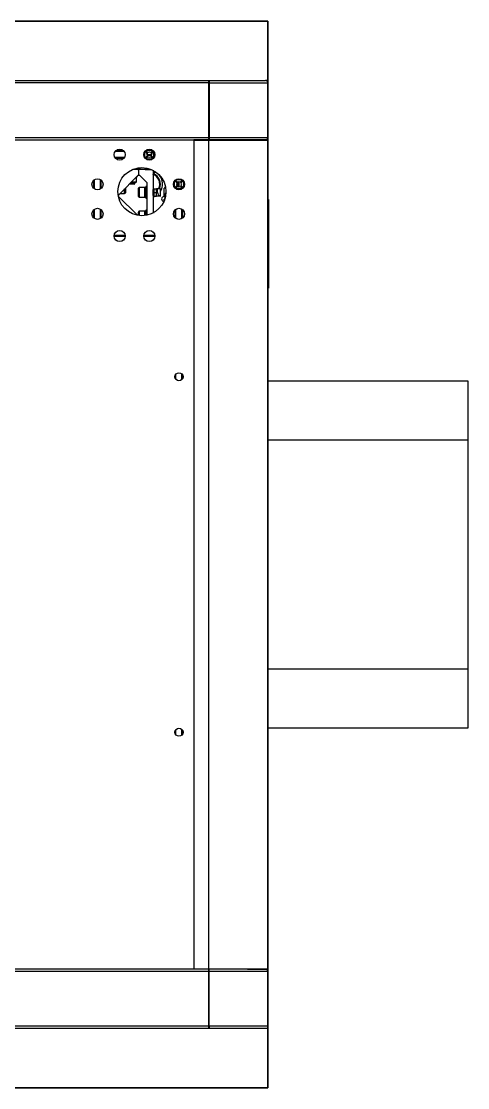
# Model space of a CAD drawing. Header units: millimetres. Extents: x -1052 to 3351, y 0 to 2015.
# Drawn here: x -215.45 to -206.53, y 1763.81 to 1785.11 of the extents above; entities that cross this region are included whole.
import ezdxf

# ---------------------------------------------------------------- set-up
doc = ezdxf.new("R2010")
doc.units = ezdxf.units.MM
doc.layers.add('AM_6', color=2, linetype='Continuous', lineweight=35)

msp = doc.modelspace()

# ---------------------------------------------------------------- linework, layer by layer
at = {"color": 7, "linetype": 'Continuous', "lineweight": 25}
for p, q in [((-240.061, 1783.9287), (-211.7051, 1783.9287)), ((-211.7051, 1783.9287), (-211.7051, 1783.8843)), ((-211.7051, 1783.9287), (-211.6903, 1783.9287)), ((-211.7051, 1783.8991), (-211.6903, 1783.8991)), ((-211.6903, 1783.9117), (-211.6903, 1783.9287)), ((-211.6903, 1783.9287), (-210.5662, 1783.9287)), ((-210.5662, 1783.9287), (-210.5662, 1783.9287)), ((-210.5218, 1783.9287), (-210.5662, 1783.9287)), ((-210.5218, 1783.9287), (-210.5218, 1783.8843)), ((-211.7051, 1783.8843), (-240.0654, 1783.8843)), ((-211.7051, 1783.8843), (-211.7051, 1782.7897)), ((-211.6907, 1783.8843), (-211.6903, 1783.8843)), ((-211.6907, 1783.8843), (-211.6907, 1782.7479)), ((-211.6903, 1783.8843), (-211.6903, 1782.7897)), ((-211.6903, 1783.8843), (-210.5219, 1783.8843)), ((-210.5219, 1783.8843), (-210.5219, 1782.7897)), ((-210.5218, 1782.7897), (-210.5218, 1783.8843)), ((-240.1054, 1782.7453), (-212.001, 1782.7453)), ((-240.0654, 1782.7897), (-211.7051, 1782.7897)), ((-211.7051, 1782.7453), (-212.001, 1782.7453)), ((-212.001, 1782.7453), (-212.001, 1766.1785)), ((-212.001, 1782.7379), (-211.7051, 1782.7379)), ((-211.7051, 1782.7897), (-211.7051, 1782.7453)), ((-211.7051, 1782.7749), (-211.6907, 1782.7749)), ((-211.7051, 1782.7453), (-211.6903, 1782.7453)), ((-211.7051, 1782.7379), (-210.5218, 1782.7379)), ((-211.6903, 1782.7479), (-211.6907, 1782.7479)), ((-211.6903, 1782.7897), (-210.5219, 1782.7897)), ((-211.6903, 1782.7453), (-211.6903, 1782.7479)), ((-210.5662, 1782.7453), (-211.6903, 1782.7453)), ((-210.9507, 1782.7453), (-210.9507, 1782.7379)), ((-210.8324, 1782.7379), (-210.8324, 1782.7453)), ((-210.5515, 1782.7479), (-210.5662, 1782.7453)), ((-210.5662, 1782.7453), (-210.5662, 1782.7453)), ((-210.5524, 1782.7453), (-210.5524, 1782.7475)), ((-210.5524, 1782.7453), (-210.5514, 1782.7453)), ((-210.5515, 1782.7479), (-210.5515, 1782.7479)), ((-210.5514, 1782.7453), (-210.5514, 1782.7479)), ((-210.5218, 1782.7453), (-210.5514, 1782.7453)), ((-210.5218, 1782.7453), (-210.5218, 1782.7897)), ((-210.5218, 1782.7379), (-210.5218, 1766.1859)), ((-213.3872, 1782.5101), (-213.573, 1782.5101)), ((-213.3988, 1782.5249), (-213.5615, 1782.5249)), ((-212.9772, 1782.3877), (-212.9772, 1782.5113)), ((-212.9309, 1782.4751), (-212.959, 1782.5033)), ((-212.959, 1782.3957), (-212.9309, 1782.4238)), ((-212.9503, 1782.5382), (-212.8959, 1782.5382)), ((-212.9423, 1782.52), (-212.9141, 1782.4919)), ((-212.9141, 1782.4071), (-212.9423, 1782.3789)), ((-212.938, 1782.4495), (-212.8389, 1782.4495)), ((-212.8412, 1782.4347), (-212.9358, 1782.4347)), ((-212.8959, 1782.5382), (-212.8885, 1782.5338)), ((-212.8885, 1782.5338), (-212.8811, 1782.5382)), ((-212.8811, 1782.5382), (-212.8267, 1782.5382)), ((-212.8628, 1782.4919), (-212.8346, 1782.52)), ((-212.8346, 1782.3789), (-212.8628, 1782.4071)), ((-212.8179, 1782.5033), (-212.8461, 1782.4751)), ((-212.8461, 1782.4238), (-212.8179, 1782.3957)), ((-212.7997, 1782.3877), (-212.7997, 1782.5113)), ((-213.3872, 1782.3888), (-213.573, 1782.3888)), ((-213.3988, 1782.374), (-213.5615, 1782.374)), ((-212.8267, 1782.3607), (-212.9503, 1782.3607)), ((-213.5112, 1781.6345), (-213.0956, 1782.0501)), ((-213.1177, 1782.1536), (-213.2213, 1782.1536)), ((-213.1843, 1782.1673), (-213.1843, 1782.1536)), ((-213.1807, 1782.1684), (-213.1596, 1782.1684)), ((-213.1473, 1781.9081), (-213.1473, 1781.9983)), ((-213.1341, 1782.1565), (-213.134, 1782.1536)), ((-213.134, 1782.0116), (-213.1251, 1782.0116)), ((-213.133, 1782.1554), (-213.1313, 1782.1536)), ((-213.1251, 1782.0116), (-213.1251, 1782.0205)), ((-213.0778, 1782.1758), (-213.1177, 1782.1758)), ((-212.9683, 1782.1536), (-213.1177, 1782.1536)), ((-213.1103, 1782.1758), (-213.1103, 1782.1849)), ((-213.0956, 1782.1389), (-213.1103, 1782.1536)), ((-213.0808, 1782.0353), (-213.1103, 1782.0353)), ((-213.0956, 1782.0501), (-213.0956, 1782.1389)), ((-213.0808, 1782.0353), (-212.9328, 1781.8874)), ((-212.9683, 1782.1536), (-212.8515, 1782.1536)), ((-212.9639, 1782.164), (-212.9639, 1782.1581)), ((-212.9536, 1782.1684), (-212.9595, 1782.1684)), ((-212.9491, 1782.1826), (-212.9491, 1782.1729)), ((-212.9107, 1782.1536), (-212.895, 1782.1693)), ((-212.8792, 1782.1642), (-212.8897, 1782.1536)), ((-212.8145, 1782.1364), (-212.8145, 1781.2834)), ((-212.8145, 1782.0784), (-212.788, 1782.1049)), ((-212.7775, 1782.0945), (-212.8145, 1782.0575)), ((-212.788, 1782.1049), (-212.7775, 1782.0945)), ((-213.9993, 1781.7765), (-213.9993, 1781.9392)), ((-213.9845, 1781.7649), (-213.9845, 1781.9507)), ((-213.8632, 1781.7649), (-213.8632, 1781.9507)), ((-213.8485, 1781.7765), (-213.8485, 1781.9392)), ((-213.3677, 1781.7779), (-213.3677, 1781.6877)), ((-213.1917, 1781.8622), (-213.2834, 1781.8622)), ((-213.2435, 1781.8933), (-213.2523, 1781.8933)), ((-213.1621, 1781.8933), (-213.2435, 1781.8933)), ((-213.1769, 1781.877), (-213.1769, 1781.8933)), ((-213.1059, 1781.6199), (-213.1059, 1781.7765)), ((-212.9876, 1781.7912), (-213.0911, 1781.7912)), ((-212.9876, 1781.7912), (-212.9876, 1781.6062)), ((-212.9565, 1781.7904), (-212.9876, 1781.7904)), ((-212.9328, 1781.8134), (-212.9565, 1781.8134)), ((-212.9565, 1781.8134), (-212.9565, 1781.5825)), ((-212.9328, 1781.2404), (-212.9328, 1781.8874)), ((-212.7997, 1781.7691), (-212.7479, 1781.7691)), ((-212.7997, 1781.7691), (-212.7997, 1781.6951)), ((-212.7479, 1781.7691), (-212.7553, 1781.7617)), ((-212.7258, 1781.7691), (-212.7479, 1781.7691)), ((-212.6666, 1781.7691), (-212.7258, 1781.7691)), ((-212.7258, 1781.6951), (-212.7258, 1781.7691)), ((-212.6666, 1781.6226), (-212.6666, 1781.7691)), ((-212.5926, 1781.6285), (-212.5926, 1781.7779)), ((-212.5882, 1781.7824), (-212.5823, 1781.7824)), ((-212.5778, 1781.7868), (-212.5778, 1781.7927)), ((-212.5734, 1781.7972), (-212.5636, 1781.7972)), ((-212.3855, 1781.796), (-212.3855, 1781.9196)), ((-212.3392, 1781.8835), (-212.3674, 1781.9116)), ((-212.3674, 1781.804), (-212.3392, 1781.8322)), ((-212.235, 1781.9466), (-212.3586, 1781.9466)), ((-212.235, 1781.7691), (-212.3586, 1781.7691)), ((-212.3506, 1781.9284), (-212.3225, 1781.9002)), ((-212.3225, 1781.8154), (-212.3506, 1781.7873)), ((-212.3116, 1781.8105), (-212.3116, 1781.9051)), ((-212.2968, 1781.9074), (-212.2968, 1781.8083)), ((-212.2711, 1781.9002), (-212.243, 1781.9284)), ((-212.243, 1781.7873), (-212.2711, 1781.8154)), ((-212.2262, 1781.9116), (-212.2544, 1781.8835)), ((-212.2544, 1781.8322), (-212.2262, 1781.804)), ((-212.208, 1781.8652), (-212.2125, 1781.8578)), ((-212.2125, 1781.8578), (-212.208, 1781.8504)), ((-212.208, 1781.9196), (-212.208, 1781.8652)), ((-212.208, 1781.8504), (-212.208, 1781.796)), ((-213.1262, 1781.2376), (-213.5087, 1781.6201)), ((-213.4949, 1781.6507), (-213.4861, 1781.6507)), ((-213.4861, 1781.6507), (-213.4861, 1781.6596)), ((-213.4727, 1781.6729), (-213.3825, 1781.6729)), ((-213.1059, 1781.6137), (-213.1059, 1781.6199)), ((-213.0911, 1781.599), (-212.9876, 1781.599)), ((-212.9876, 1781.6062), (-212.9876, 1781.599)), ((-212.9565, 1781.5825), (-212.9565, 1781.5768)), ((-212.9565, 1781.5768), (-212.9328, 1781.5768)), ((-212.8107, 1781.7543), (-212.8127, 1781.7543)), ((-212.8127, 1781.6359), (-212.8127, 1781.7543)), ((-212.8127, 1781.6619), (-212.7997, 1781.6674)), ((-212.7997, 1781.6545), (-212.8127, 1781.6493)), ((-212.8127, 1781.6359), (-212.8107, 1781.6359)), ((-212.8107, 1781.6359), (-212.8107, 1781.7543)), ((-212.7997, 1781.6951), (-212.7479, 1781.6951)), ((-212.7997, 1781.6951), (-212.7997, 1781.6211)), ((-212.7997, 1781.6211), (-212.7479, 1781.6211)), ((-212.7553, 1781.7617), (-212.7479, 1781.7543)), ((-212.7479, 1781.7247), (-212.7553, 1781.7173)), ((-212.7553, 1781.7173), (-212.7479, 1781.7099)), ((-212.7553, 1781.6285), (-212.7479, 1781.6211)), ((-212.7479, 1781.7247), (-212.7479, 1781.7543)), ((-212.7479, 1781.6951), (-212.7479, 1781.7099)), ((-212.7479, 1781.6803), (-212.7479, 1781.6951)), ((-212.7258, 1781.6951), (-212.7479, 1781.6951)), ((-212.7479, 1781.6359), (-212.7479, 1781.6655)), ((-212.7479, 1781.6359), (-212.7479, 1781.6211)), ((-212.6666, 1781.6211), (-212.7479, 1781.6211)), ((-212.6666, 1781.6226), (-212.6666, 1781.6211)), ((-212.5926, 1781.525), (-212.5926, 1781.562)), ((-212.579, 1781.562), (-212.5926, 1781.562)), ((-212.5704, 1781.6285), (-212.5704, 1781.6685)), ((-210.507, 1781.5546), (-210.5218, 1781.5546)), ((-210.507, 1781.5546), (-210.507, 1779.7796)), ((-213.9993, 1781.1848), (-213.9993, 1781.3475)), ((-213.9845, 1781.1732), (-213.9845, 1781.359)), ((-213.8632, 1781.1732), (-213.8632, 1781.359)), ((-213.8485, 1781.1848), (-213.8485, 1781.3475)), ((-212.9328, 1781.3401), (-212.9565, 1781.3401)), ((-212.9565, 1781.3401), (-212.9565, 1781.2358)), ((-212.3722, 1781.1848), (-212.3722, 1781.3475)), ((-212.3574, 1781.1732), (-212.3574, 1781.359)), ((-212.2362, 1781.1732), (-212.2362, 1781.359)), ((-212.2214, 1781.1848), (-212.2214, 1781.3475)), ((-213.1059, 1781.2342), (-213.1059, 1781.3031)), ((-212.9876, 1781.3179), (-213.0911, 1781.3179)), ((-212.9876, 1781.3179), (-212.9876, 1781.2316)), ((-212.9565, 1781.317), (-212.9876, 1781.317)), ((-212.7997, 1781.2957), (-212.7923, 1781.2957)), ((-212.7997, 1781.2914), (-212.7997, 1781.2957)), ((-210.507, 1781.2174), (-210.5066, 1781.2174)), ((-210.5066, 1781.2112), (-210.507, 1781.2112)), ((-210.5066, 1781.174), (-210.507, 1781.174)), ((-210.507, 1781.1207), (-210.5066, 1781.1207)), ((-210.5066, 1781.1145), (-210.507, 1781.1145)), ((-210.5066, 1781.0893), (-210.507, 1781.0893)), ((-210.5066, 1781.0035), (-210.507, 1781.0035)), ((-210.5066, 1780.9967), (-210.507, 1780.9967)), ((-210.5066, 1780.9844), (-210.507, 1780.9844)), ((-210.5066, 1780.9737), (-210.507, 1780.9737)), ((-210.507, 1780.9671), (-210.5066, 1780.9671)), ((-210.5066, 1780.9651), (-210.507, 1780.9651)), ((-213.5911, 1780.8224), (-213.3692, 1780.8224)), ((-213.3702, 1780.8372), (-213.5901, 1780.8372)), ((-212.9994, 1780.8224), (-212.7775, 1780.8224)), ((-212.7785, 1780.8372), (-212.9984, 1780.8372)), ((-210.5066, 1780.9059), (-210.507, 1780.9059)), ((-210.5066, 1780.8913), (-210.507, 1780.8913)), ((-210.5066, 1780.89), (-210.507, 1780.89)), ((-210.5066, 1780.8883), (-210.507, 1780.8883)), ((-210.507, 1780.867), (-210.5066, 1780.867)), ((-210.507, 1780.8545), (-210.5066, 1780.8545)), ((-210.507, 1780.8516), (-210.5066, 1780.8516)), ((-210.5066, 1780.85), (-210.507, 1780.85)), ((-210.5066, 1780.85), (-210.507, 1780.85)), ((-210.507, 1780.7864), (-210.5066, 1780.7864)), ((-210.507, 1780.7751), (-210.5066, 1780.7751)), ((-210.5066, 1780.7625), (-210.507, 1780.7625)), ((-210.5066, 1780.7547), (-210.507, 1780.7547)), ((-210.5066, 1780.7535), (-210.507, 1780.7535)), ((-210.5066, 1780.6783), (-210.507, 1780.6783)), ((-210.5066, 1780.6705), (-210.507, 1780.6705)), ((-210.5066, 1780.6363), (-210.507, 1780.6363)), ((-210.5066, 1780.5803), (-210.507, 1780.5803)), ((-210.5066, 1780.573), (-210.507, 1780.573)), ((-210.507, 1780.5687), (-210.5066, 1780.5687)), ((-210.5066, 1780.531), (-210.507, 1780.531)), ((-210.507, 1780.485), (-210.5066, 1780.485)), ((-210.5066, 1780.4707), (-210.507, 1780.4707)), ((-210.5066, 1780.4668), (-210.507, 1780.4668)), ((-210.507, 1780.4636), (-210.5066, 1780.4636)), ((-210.5066, 1780.4591), (-210.507, 1780.4591)), ((-210.5066, 1780.4584), (-210.507, 1780.4584)), ((-210.5066, 1780.4554), (-210.507, 1780.4554)), ((-210.5066, 1780.4536), (-210.507, 1780.4536)), ((-210.5066, 1780.4533), (-210.507, 1780.4533)), ((-210.5066, 1780.4522), (-210.507, 1780.4522)), ((-210.5066, 1780.4468), (-210.507, 1780.4468)), ((-210.507, 1780.4359), (-210.5066, 1780.4359)), ((-210.5066, 1780.3718), (-210.507, 1780.3718)), ((-210.5066, 1780.3607), (-210.507, 1780.3607)), ((-210.507, 1780.3581), (-210.5066, 1780.3581)), ((-210.5066, 1780.358), (-210.507, 1780.358)), ((-210.5066, 1780.3573), (-210.507, 1780.3573)), ((-210.5066, 1780.3558), (-210.507, 1780.3558)), ((-210.507, 1780.3558), (-210.5066, 1780.3558)), ((-210.5066, 1780.3518), (-210.507, 1780.3518)), ((-210.5066, 1780.3495), (-210.507, 1780.3495)), ((-210.507, 1780.3486), (-210.5066, 1780.3486)), ((-210.5066, 1780.3326), (-210.507, 1780.3326)), ((-210.5066, 1780.3251), (-210.507, 1780.3251)), ((-210.5066, 1780.3157), (-210.507, 1780.3157)), ((-210.5066, 1780.3147), (-210.507, 1780.3147)), ((-210.507, 1780.3131), (-210.5066, 1780.3131)), ((-210.5066, 1780.3102), (-210.507, 1780.3102)), ((-210.507, 1780.3065), (-210.5066, 1780.3065)), ((-210.507, 1780.2497), (-210.5066, 1780.2497)), ((-210.5066, 1780.2445), (-210.507, 1780.2445)), ((-210.5066, 1780.2405), (-210.507, 1780.2405)), ((-210.5066, 1780.2397), (-210.507, 1780.2397)), ((-210.5066, 1780.2388), (-210.507, 1780.2388)), ((-210.5066, 1780.2372), (-210.507, 1780.2372)), ((-210.507, 1780.2328), (-210.5066, 1780.2328)), ((-210.5066, 1780.2279), (-210.507, 1780.2279)), ((-210.507, 1780.2211), (-210.5066, 1780.2211)), ((-210.507, 1780.1571), (-210.5066, 1780.1571)), ((-210.5066, 1780.1519), (-210.507, 1780.1519)), ((-210.5066, 1780.1509), (-210.507, 1780.1509)), ((-210.5066, 1780.1459), (-210.507, 1780.1459)), ((-210.5066, 1780.1457), (-210.507, 1780.1457)), ((-210.507, 1780.1419), (-210.5066, 1780.1419)), ((-210.507, 1780.1402), (-210.5066, 1780.1402)), ((-210.5066, 1780.1391), (-210.507, 1780.1391)), ((-210.5066, 1780.137), (-210.507, 1780.137)), ((-210.5066, 1780.1267), (-210.507, 1780.1267)), ((-210.507, 1780.112), (-210.5066, 1780.112)), ((-210.5066, 1780.1068), (-210.507, 1780.1068)), ((-210.507, 1780.0981), (-210.5066, 1780.0981)), ((-210.507, 1780.0965), (-210.5066, 1780.0965)), ((-210.5066, 1780.0941), (-210.507, 1780.0941)), ((-210.5066, 1780.0919), (-210.507, 1780.0919)), ((-210.507, 1780.0811), (-210.5066, 1780.0811)), ((-210.507, 1779.7796), (-210.5218, 1779.7796)), ((-212.3722, 1777.9815), (-212.3722, 1778.0424)), ((-212.3574, 1777.9577), (-212.3574, 1778.0662)), ((-212.2362, 1777.9577), (-212.2362, 1778.0662)), ((-212.2214, 1777.9815), (-212.2214, 1778.0424)), ((-210.5218, 1777.9306), (-206.528, 1777.9306)), ((-206.528, 1777.9306), (-206.528, 1776.7472)), ((-206.528, 1776.7472), (-206.528, 1772.1766)), ((-206.528, 1772.1766), (-206.528, 1770.9932)), ((-212.3722, 1770.8814), (-212.3722, 1770.9423)), ((-212.3574, 1770.8576), (-212.3574, 1770.9661)), ((-212.2362, 1770.8576), (-212.2362, 1770.9661)), ((-212.2214, 1770.8814), (-212.2214, 1770.9423)), ((-206.528, 1770.9932), (-210.5218, 1770.9932)), ((-210.5218, 1766.1785), (-240.1054, 1766.1785)), ((-211.7051, 1766.1785), (-211.7051, 1765.0395)), ((-211.6907, 1765.0395), (-211.6907, 1766.1785)), ((-211.6903, 1765.0395), (-211.6903, 1766.1785)), ((-210.9256, 1766.1785), (-210.5662, 1766.1785)), ((-210.8324, 1766.1785), (-210.8324, 1766.1859)), ((-210.5662, 1766.1785), (-210.5515, 1766.1759)), ((-210.5662, 1766.1785), (-210.5662, 1766.1785)), ((-210.5524, 1766.1763), (-210.5524, 1766.1785)), ((-210.5514, 1766.1785), (-210.5524, 1766.1785)), ((-210.5515, 1766.1759), (-210.5515, 1766.1759)), ((-210.5514, 1766.1785), (-210.5514, 1766.1759)), ((-210.5218, 1766.1785), (-210.5514, 1766.1785)), ((-210.5219, 1765.8527), (-210.5219, 1766.1341)), ((-210.5218, 1766.1341), (-210.5218, 1766.1785)), ((-210.5218, 1764.9951), (-210.5218, 1766.1341)), ((-211.7051, 1765.0395), (-240.0654, 1765.0395)), ((-211.7051, 1764.9951), (-240.061, 1764.9951)), ((-211.7051, 1765.0395), (-211.7051, 1764.9951)), ((-211.6903, 1765.0247), (-211.7051, 1765.0247)), ((-211.6903, 1764.9951), (-211.7051, 1764.9951)), ((-211.6907, 1765.0395), (-211.6903, 1765.0395)), ((-211.6903, 1765.0121), (-211.6903, 1764.9951)), ((-210.5218, 1764.9951), (-211.6903, 1764.9951))]:
    msp.add_line(p, q, dxfattribs=at)
at = {"color": 8, "linetype": 'Continuous', "lineweight": 25}
for p, q in [((-211.7051, 1783.8843), (-211.6907, 1783.8843)), ((-210.5219, 1783.8843), (-210.5218, 1783.8843)), ((-211.6907, 1782.7897), (-211.7051, 1782.7897)), ((-211.7051, 1782.7379), (-211.7051, 1766.1785)), ((-210.5219, 1782.7897), (-210.5218, 1782.7897)), ((-213.2686, 1781.877), (-213.1769, 1781.877)), ((-213.2376, 1781.9081), (-213.1473, 1781.9081)), ((-213.0911, 1781.7912), (-213.0911, 1781.6062)), ((-213.3825, 1781.6729), (-213.3825, 1781.7631)), ((-213.0911, 1781.6062), (-213.0911, 1781.599)), ((-213.0911, 1781.3179), (-213.0911, 1781.2323)), ((-206.528, 1776.7472), (-210.5218, 1776.7472)), ((-210.5218, 1772.1766), (-206.528, 1772.1766)), ((-210.5219, 1766.1341), (-240.0654, 1766.1341)), ((-210.5219, 1766.1341), (-210.5218, 1766.1341)), ((-211.6907, 1765.0395), (-211.7051, 1765.0395)), ((-210.5218, 1765.0395), (-211.6903, 1765.0395))]:
    msp.add_line(p, q, dxfattribs=at)
at = {"color": 7, "linetype": 'Continuous', "lineweight": 25, "flags": 128}
for points in [[(-212.9264, 1782.5042), (-212.9321, 1782.4998), (-212.9432, 1782.4874)], [(-212.9432, 1782.4115), (-212.9321, 1782.3992), (-212.9264, 1782.3948)], [(-212.8338, 1782.4874), (-212.8449, 1782.4998), (-212.8505, 1782.5042)], [(-212.8505, 1782.3948), (-212.8449, 1782.3992), (-212.8338, 1782.4115)], [(-212.3348, 1781.9125), (-212.3404, 1781.9081), (-212.3515, 1781.8958)], [(-212.3515, 1781.8199), (-212.3404, 1781.8075), (-212.3348, 1781.8031)], [(-212.2421, 1781.8958), (-212.2532, 1781.9081), (-212.2588, 1781.9125)], [(-212.2588, 1781.8031), (-212.2532, 1781.8075), (-212.2421, 1781.8199)], [(-212.8145, 1781.602), (-212.7887, 1781.6109), (-212.7665, 1781.6211)], [(-212.7479, 1781.6803), (-212.7504, 1781.6778), (-212.7529, 1781.6754), (-212.7553, 1781.6729)], [(-212.7553, 1781.6729), (-212.7528, 1781.6704), (-212.7504, 1781.6679), (-212.7479, 1781.6655)], [(-210.5514, 1766.1759), (-210.5575, 1766.1776), (-210.5662, 1766.1785)]]:
    msp.add_lwpolyline(points, dxfattribs=at)
at = {"color": 7, "linetype": 'Continuous', "lineweight": 25}
for centre, radius in [((-213.4801, 1782.4495), 0.1109), ((-212.8885, 1782.4495), 0.1109), ((-213.0364, 1781.7099), 0.4807), ((-213.9239, 1781.8578), 0.1109), ((-212.2968, 1781.8578), 0.1109), ((-213.9239, 1781.2661), 0.1109), ((-212.2968, 1781.2661), 0.1109), ((-213.4801, 1780.8224), 0.1109), ((-212.8885, 1780.8224), 0.1109), ((-212.2968, 1778.0119), 0.0814), ((-212.2968, 1770.9119), 0.0814)]:
    msp.add_circle(centre, radius, dxfattribs=at)
for centre, radius, start, end in [((-213.3237, 1782.7832), 1.6334, 358.75906, 0.22675), ((-210.5662, 1782.7897), 0.0444, 270, 0), ((-210.5662, 1782.7897), 0.0444, 289.47649, 359.99963), ((-212.9817, 1782.5113), 0.00444, 0, 43.81997), ((-212.9507, 1782.5117), 0.0118, 45.00001, 224.99995), ((-212.9503, 1782.5427), 0.00444, 226.18002, 270), ((-212.8885, 1782.4495), 0.0496, 148.81568, 211.18432), ((-212.8885, 1782.4495), 0.0496, 58.80726, 121.19274), ((-212.8885, 1782.4495), 0.0496, 238.80726, 301.19274), ((-212.8885, 1782.4495), 0.0496, 328.81568, 31.18432), ((-212.8263, 1782.5117), 0.0118, 315.00002, 135.00002), ((-212.8267, 1782.5427), 0.00444, 270, 313.82014), ((-212.7953, 1782.5113), 0.00444, 136.18002, 180), ((-213.0778, 1782.1906), 0.0148, 270, 357.13667), ((-212.9817, 1782.3877), 0.00444, 316.18002, 0), ((-212.9507, 1782.3873), 0.0118, 135.00005, 314.99999), ((-212.9503, 1782.3563), 0.00444, 90, 133.82002), ((-212.8263, 1782.3873), 0.0118, 224.99998, 44.99998), ((-212.8267, 1782.3563), 0.00444, 46.18001, 90), ((-212.7953, 1782.3877), 0.00444, 180, 223.81998), ((-213.1177, 1782.2202), 0.0666, 224.98765, 270), ((-213.1177, 1782.2202), 0.0444, 244.47122, 270), ((-212.9683, 1782.1581), 0.00444, 270, 0), ((-212.9595, 1782.164), 0.00444, 90, 180), ((-212.9536, 1782.1729), 0.00444, 270, 0), ((-212.8885, 1781.8578), 0.21, 335.00525, 70.04109), ((-212.8885, 1781.8578), 0.2663, 326.44269, 73.87238), ((-212.8885, 1781.8578), 0.2219, 336.42182, 68.62156), ((-213.1917, 1781.877), 0.0148, 270, 0), ((-213.1621, 1781.9081), 0.0148, 270, 0), ((-213.0911, 1781.7765), 0.0148, 90, 180), ((-212.5882, 1781.7779), 0.00444, 90, 180), ((-212.5823, 1781.7868), 0.00444, 270, 0), ((-212.5734, 1781.7927), 0.00444, 90, 180), ((-212.39, 1781.9196), 0.00444, 0, 43.81997), ((-212.39, 1781.796), 0.00444, 316.18002, 0), ((-212.359, 1781.92), 0.0118, 45.00001, 224.99995), ((-212.359, 1781.7956), 0.0118, 135.00005, 314.99999), ((-212.3586, 1781.951), 0.00444, 226.18001, 270), ((-212.3586, 1781.7646), 0.00444, 90, 133.81995), ((-212.2968, 1781.8578), 0.0496, 148.81568, 211.18432), ((-212.2968, 1781.8578), 0.0496, 58.80726, 121.19274), ((-212.2968, 1781.8578), 0.0496, 238.80726, 301.19274), ((-212.2968, 1781.8578), 0.0496, 328.81568, 31.18432), ((-212.2346, 1781.92), 0.0118, 315.00002, 135.00002), ((-212.2346, 1781.7956), 0.0118, 224.99998, 44.99998), ((-212.235, 1781.951), 0.00444, 270, 313.81995), ((-212.235, 1781.7646), 0.00444, 46.18016, 90), ((-212.2036, 1781.9196), 0.00444, 136.18002, 180), ((-212.2036, 1781.796), 0.00444, 180, 223.81998), ((-213.3825, 1781.6877), 0.0148, 270, 0), ((-213.0911, 1781.6137), 0.0148, 180, 270), ((-212.6518, 1781.6951), 0.074, 180, 258.46304), ((-212.5926, 1781.562), 0.0503, 87.68708, 263.56008), ((-212.5261, 1781.6285), 0.0666, 180, 225.01235), ((-212.5557, 1781.6685), 0.0148, 92.86333, 180), ((-212.5261, 1781.6285), 0.0444, 180, 205.19926), ((-213.0911, 1781.3031), 0.0148, 90, 180), ((-210.5662, 1766.1341), 0.0444, 0.00037, 70.52351)]:
    msp.add_arc(centre, radius, start, end, dxfattribs=at)
for centre, start_param, end_param in [((-212.9876, 1781.6951), 4.712389, 4.9017857), ((-212.9565, 1781.6951), 4.6181162, 4.712389)]:
    msp.add_ellipse(centre, major_axis=(0.165, 0), ratio=0.5773503, start_param=start_param, end_param=end_param, dxfattribs=at)
for points, knots in [([(-211.6903, 1783.9117), (-211.6903, 1783.9107), (-211.6903, 1783.9088), (-211.6904, 1783.904), (-211.6904, 1783.9001), (-211.6904, 1783.8972), (-211.6905, 1783.8944), (-211.6905, 1783.8927), (-211.6905, 1783.8919)], [0, 0, 0, 0, 0.30212575, 0.56562215, 0.68485688, 0.79633143, 0.90100383, 1, 1, 1, 1]), ([(-211.6903, 1783.9287), (-211.6903, 1783.928), (-211.6902, 1783.9267), (-211.6902, 1783.9164), (-211.6902, 1783.9017), (-211.6903, 1783.8901), (-211.6903, 1783.8843)], [0, 0, 0, 0, 0.2499852, 0.499999, 0.7499982, 1, 1, 1, 1]), ([(-210.5219, 1783.8843), (-210.5225, 1783.8901), (-210.5239, 1783.9017), (-210.5341, 1783.9164), (-210.5488, 1783.9267), (-210.5604, 1783.928), (-210.5662, 1783.9287)], [0, 0, 0, 0, 0.2499964, 0.4999904, 0.7500202, 1, 1, 1, 1]), ([(-211.6905, 1783.8923), (-211.6905, 1783.8916), (-211.6906, 1783.8892), (-211.6907, 1783.8863), (-211.6907, 1783.8843)], [0, 0, 0, 0, 0.3333517, 1, 1, 1, 1]), ([(-212.7479, 1781.6359), (-212.7492, 1781.6346), (-212.7536, 1781.6303), (-212.7546, 1781.6292), (-212.7553, 1781.6285)], [0, 0, 0, 0, 0.2956235, 1, 1, 1, 1]), ([(-211.6907, 1765.0395), (-211.6907, 1765.0375), (-211.6906, 1765.0346), (-211.6905, 1765.0322), (-211.6905, 1765.0315)], [0, 0, 0, 0, 0.6666483, 1, 1, 1, 1]), ([(-211.6905, 1765.0319), (-211.6905, 1765.0311), (-211.6905, 1765.0294), (-211.6904, 1765.0266), (-211.6904, 1765.0237), (-211.6904, 1765.0198), (-211.6903, 1765.015), (-211.6903, 1765.0131), (-211.6903, 1765.0121)], [0, 0, 0, 0, 0.0989962, 0.2036686, 0.3151431, 0.4343778, 0.6978742, 1, 1, 1, 1]), ([(-211.6903, 1765.0395), (-211.6903, 1765.0337), (-211.6902, 1765.0221), (-211.6902, 1765.0074), (-211.6902, 1764.9971), (-211.6903, 1764.9958), (-211.6903, 1764.9951)], [0, 0, 0, 0, 0.2500018, 0.500001, 0.7500148, 1, 1, 1, 1])]:
    msp.add_open_spline(points, degree=3, knots=knots, dxfattribs=at)
at = {"layer": 'AM_6'}
msp.add_lwpolyline([(-269.689, 1785.112), (-210.5218, 1785.112), (-210.5218, 1763.8118), (-269.689, 1763.8118)], close=True, dxfattribs=at)

doc.saveas('drawing.dxf')
